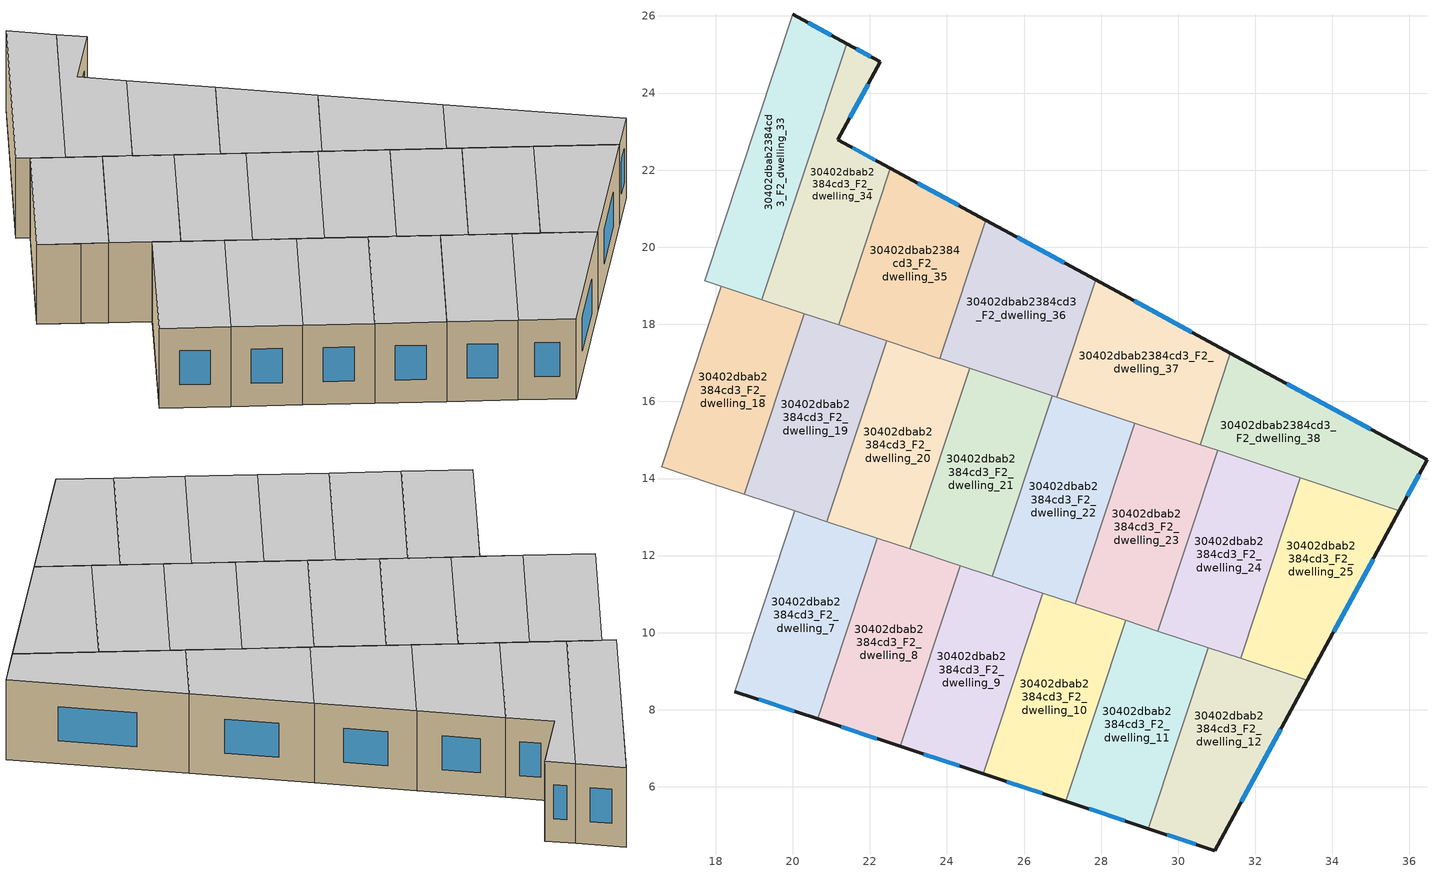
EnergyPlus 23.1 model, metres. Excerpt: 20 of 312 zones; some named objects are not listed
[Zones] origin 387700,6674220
30402dbab2384cd3_F2_dwelling_10
 floor to 30402dbab2384cd3_F1_dwelling_10 (EU_floor_Construction): 28.63,10.32 27.08,5.63 24.94,6.34 26.49,11.03 z6
 wall outside (EU_wall_Construction): 24.94,6.34 27.08,5.63 z6:9
 wall to 30402dbab2384cd3_F2_dwelling_9 (EU_wall_Construction): 26.49,11.03 24.94,6.34 z6:9
 wall to 30402dbab2384cd3_F2_dwelling_11 (EU_wall_Construction): 27.08,5.63 28.63,10.32 z6:9
 wall to 30402dbab2384cd3_F2_dwelling_23 (EU_wall_Construction): 28.63,10.32 27.33,10.75 z6:9
 wall to 30402dbab2384cd3_F2_dwelling_22 (EU_wall_Construction): 27.33,10.75 26.49,11.03 z6:9
 window (EU_Window_Construction): 25.55,6.14 26.47,5.83 z6.86:8.14
 ceiling to 30402dbab2384cd3_F3_dwelling_10 (EU_floor_Construction): 27.08,5.63 28.63,10.32 26.49,11.03 24.94,6.34 z9
30402dbab2384cd3_F2_dwelling_11
 floor to 30402dbab2384cd3_F1_dwelling_11 (EU_floor_Construction): 30.78,9.61 29.23,4.92 27.08,5.63 28.63,10.32 z6
 wall outside (EU_wall_Construction): 27.08,5.63 29.23,4.92 z6:9
 wall to 30402dbab2384cd3_F2_dwelling_12 (EU_wall_Construction): 29.23,4.92 30.78,9.61 z6:9
 wall to 30402dbab2384cd3_F2_dwelling_24 (EU_wall_Construction): 30.78,9.61 29.47,10.04 z6:9
 wall to 30402dbab2384cd3_F2_dwelling_23 (EU_wall_Construction): 29.47,10.04 28.63,10.32 z6:9
 window (EU_Window_Construction): 27.69,5.43 28.61,5.12 z6.86:8.14
 ceiling to 30402dbab2384cd3_F3_dwelling_11 (EU_floor_Construction): 29.23,4.92 30.78,9.61 28.63,10.32 27.08,5.63 z9
30402dbab2384cd3_F2_dwelling_12
 floor to 30402dbab2384cd3_F1_dwelling_12 (EU_floor_Construction): 33.34,8.76 30.95,4.35 29.23,4.92 30.78,9.61 z6
 wall outside (EU_wall_Construction): 29.23,4.92 30.95,4.35 33.34,8.76 z6:9
 wall to 30402dbab2384cd3_F2_dwelling_25 (EU_wall_Construction): 33.34,8.76 31.62,9.33 z6:9
 wall to 30402dbab2384cd3_F2_dwelling_24 (EU_wall_Construction): 31.62,9.33 30.78,9.61 z6:9
 window (EU_Window_Construction): 31.63,5.61 32.66,7.5 / 29.72,4.76 30.46,4.51 z6.86:8.14
 ceiling to 30402dbab2384cd3_F3_dwelling_12 (EU_floor_Construction): 30.95,4.35 33.34,8.76 30.78,9.61 29.23,4.92 z9
30402dbab2384cd3_F2_dwelling_18
 floor to 30402dbab2384cd3_F1_dwelling_18 (EU_floor_Construction): 20.29,18.28 18.74,13.59 16.59,14.3 18.15,18.99 z6
 wall to 30402dbab2384cd3_F2_dwelling_17 (EU_wall_Construction): 18.15,18.99 16.59,14.3 z6:9
 wall to 30402dbab2384cd3_F2_dwelling_19 (EU_wall_Construction): 18.74,13.59 20.29,18.28 z6:9
 wall to 30402dbab2384cd3_F2_dwelling_34 (EU_wall_Construction): 20.29,18.28 19.2,18.64 z6:9
 wall to 30402dbab2384cd3_F2_dwelling_5 (EU_wall_Construction): 16.59,14.3 17.91,13.87 z6:9
 wall to 30402dbab2384cd3_F2_dwelling_33 (EU_wall_Construction): 19.2,18.64 18.15,18.99 z6:9
 wall to 30402dbab2384cd3_F2_dwelling_6 (EU_wall_Construction): 17.91,13.87 18.74,13.59 z6:9
 ceiling to 30402dbab2384cd3_F3_dwelling_18 (EU_floor_Construction): 18.74,13.59 20.29,18.28 18.15,18.99 16.59,14.3 z9
30402dbab2384cd3_F2_dwelling_19
 floor to 30402dbab2384cd3_F1_dwelling_19 (EU_floor_Construction): 22.44,17.57 20.89,12.88 18.74,13.59 20.29,18.28 z6
 wall to 30402dbab2384cd3_F2_dwelling_20 (EU_wall_Construction): 20.89,12.88 22.44,17.57 z6:9
 wall to 30402dbab2384cd3_F2_dwelling_35 (EU_wall_Construction): 22.44,17.57 21.19,17.98 z6:9
 wall to 30402dbab2384cd3_F2_dwelling_6 (EU_wall_Construction): 18.74,13.59 20.05,13.16 z6:9
 wall to 30402dbab2384cd3_F2_dwelling_34 (EU_wall_Construction): 21.19,17.98 20.29,18.28 z6:9
 wall to 30402dbab2384cd3_F2_dwelling_7 (EU_wall_Construction): 20.05,13.16 20.89,12.88 z6:9
 ceiling to 30402dbab2384cd3_F3_dwelling_19 (EU_floor_Construction): 20.89,12.88 22.44,17.57 20.29,18.28 18.74,13.59 z9
30402dbab2384cd3_F2_dwelling_20
 floor to 30402dbab2384cd3_F1_dwelling_20 (EU_floor_Construction): 24.59,16.86 23.03,12.17 20.89,12.88 22.44,17.57 z6
 wall to 30402dbab2384cd3_F2_dwelling_21 (EU_wall_Construction): 23.03,12.17 24.59,16.86 z6:9
 wall to 30402dbab2384cd3_F2_dwelling_36 (EU_wall_Construction): 24.59,16.86 23.82,17.11 z6:9
 wall to 30402dbab2384cd3_F2_dwelling_7 (EU_wall_Construction): 20.89,12.88 22.2,12.45 z6:9
 wall to 30402dbab2384cd3_F2_dwelling_35 (EU_wall_Construction): 23.82,17.11 22.44,17.57 z6:9
 wall to 30402dbab2384cd3_F2_dwelling_8 (EU_wall_Construction): 22.2,12.45 23.03,12.17 z6:9
 ceiling to 30402dbab2384cd3_F3_dwelling_20 (EU_floor_Construction): 23.03,12.17 24.59,16.86 22.44,17.57 20.89,12.88 z9
30402dbab2384cd3_F2_dwelling_21
 floor to 30402dbab2384cd3_F1_dwelling_21 (EU_floor_Construction): 26.73,16.15 25.18,11.46 23.03,12.17 24.59,16.86 z6
 wall to 30402dbab2384cd3_F2_dwelling_22 (EU_wall_Construction): 25.18,11.46 26.73,16.15 z6:9
 wall to 30402dbab2384cd3_F2_dwelling_8 (EU_wall_Construction): 23.03,12.17 24.34,11.74 z6:9
 wall to 30402dbab2384cd3_F2_dwelling_36 (EU_wall_Construction): 26.73,16.15 24.59,16.86 z6:9
 wall to 30402dbab2384cd3_F2_dwelling_9 (EU_wall_Construction): 24.34,11.74 25.18,11.46 z6:9
 ceiling to 30402dbab2384cd3_F3_dwelling_21 (EU_floor_Construction): 25.18,11.46 26.73,16.15 24.59,16.86 23.03,12.17 z9
30402dbab2384cd3_F2_dwelling_22
 floor to 30402dbab2384cd3_F1_dwelling_22 (EU_floor_Construction): 28.88,15.44 27.33,10.75 25.18,11.46 26.73,16.15 z6
 wall to 30402dbab2384cd3_F2_dwelling_23 (EU_wall_Construction): 27.33,10.75 28.88,15.44 z6:9
 wall to 30402dbab2384cd3_F2_dwelling_37 (EU_wall_Construction): 28.88,15.44 26.85,16.11 z6:9
 wall to 30402dbab2384cd3_F2_dwelling_9 (EU_wall_Construction): 25.18,11.46 26.49,11.03 z6:9
 wall to 30402dbab2384cd3_F2_dwelling_36 (EU_wall_Construction): 26.85,16.11 26.73,16.15 z6:9
 ceiling to 30402dbab2384cd3_F3_dwelling_22 (EU_floor_Construction): 27.33,10.75 28.88,15.44 26.73,16.15 25.18,11.46 z9
30402dbab2384cd3_F2_dwelling_23
 floor to 30402dbab2384cd3_F1_dwelling_23 (EU_floor_Construction): 31.03,14.73 29.47,10.04 27.33,10.75 28.88,15.44 z6
 wall to 30402dbab2384cd3_F2_dwelling_24 (EU_wall_Construction): 29.47,10.04 31.03,14.73 z6:9
 wall to 30402dbab2384cd3_F2_dwelling_38 (EU_wall_Construction): 31.03,14.73 30.57,14.88 z6:9
 wall to 30402dbab2384cd3_F2_dwelling_37 (EU_wall_Construction): 30.57,14.88 28.88,15.44 z6:9
 ceiling to 30402dbab2384cd3_F3_dwelling_23 (EU_floor_Construction): 29.47,10.04 31.03,14.73 28.88,15.44 27.33,10.75 z9
30402dbab2384cd3_F2_dwelling_24
 floor to 30402dbab2384cd3_F1_dwelling_24 (EU_floor_Construction): 33.17,14.02 31.62,9.33 29.47,10.04 31.03,14.73 z6
 wall to 30402dbab2384cd3_F2_dwelling_25 (EU_wall_Construction): 31.62,9.33 33.17,14.02 z6:9
 wall to 30402dbab2384cd3_F2_dwelling_38 (EU_wall_Construction): 33.17,14.02 31.03,14.73 z6:9
 ceiling to 30402dbab2384cd3_F3_dwelling_24 (EU_floor_Construction): 31.62,9.33 33.17,14.02 31.03,14.73 29.47,10.04 z9
30402dbab2384cd3_F2_dwelling_25
 floor to 30402dbab2384cd3_F1_dwelling_25 (EU_floor_Construction): 35.74,13.17 33.34,8.76 31.62,9.33 33.17,14.02 z6
 wall outside (EU_wall_Construction): 33.34,8.76 35.74,13.17 z6:9
 wall to 30402dbab2384cd3_F2_dwelling_38 (EU_wall_Construction): 35.74,13.17 33.17,14.02 z6:9
 window (EU_Window_Construction): 34.03,10.02 35.06,11.91 z6.86:8.14
 ceiling to 30402dbab2384cd3_F3_dwelling_25 (EU_floor_Construction): 33.34,8.76 35.74,13.17 33.17,14.02 31.62,9.33 z9
30402dbab2384cd3_F2_dwelling_33
 floor to 30402dbab2384cd3_F1_dwelling_33 (EU_floor_Construction): 21.4,25.28 19.2,18.64 17.72,19.13 20,26.04 z6
 wall outside (EU_wall_Construction): 21.4,25.28 20,26.04 z6:9
 wall to 30402dbab2384cd3_F2_dwelling_32 (EU_wall_Construction): 20,26.04 17.72,19.13 z6:9
 wall to 30402dbab2384cd3_F2_dwelling_34 (EU_wall_Construction): 19.2,18.64 21.4,25.28 z6:9
 wall to 30402dbab2384cd3_F2_dwelling_17 (EU_wall_Construction): 17.72,19.13 18.15,18.99 z6:9
 window (EU_Window_Construction): 21,25.5 20.4,25.82 z6.86:8.14
 ceiling to 30402dbab2384cd3_F3_dwelling_33 (EU_floor_Construction): 19.2,18.64 21.4,25.28 20,26.04 17.72,19.13 z9
30402dbab2384cd3_F2_dwelling_34
 floor to 30402dbab2384cd3_F1_dwelling_34 (EU_floor_Construction): 22.27,24.81 21.17,22.79 22.53,22.05 21.19,17.98 19.2,18.64 21.4,25.28 z6
 wall outside (EU_wall_Construction): 22.53,22.05 21.17,22.79 22.27,24.81 21.4,25.28 z6:9
 wall to 30402dbab2384cd3_F2_dwelling_35 (EU_wall_Construction): 21.19,17.98 22.53,22.05 z6:9
 window (EU_Window_Construction): 22.02,24.94 21.65,25.15 / 21.48,23.37 21.95,24.23 / 22.14,22.26 21.56,22.58 z6.86:8.14
 ceiling to 30402dbab2384cd3_F3_dwelling_34 (EU_floor_Construction): 21.19,17.98 22.53,22.05 21.17,22.79 22.27,24.81 21.4,25.28 19.2,18.64 z9
30402dbab2384cd3_F2_dwelling_35
 floor to 30402dbab2384cd3_F1_dwelling_35 (EU_floor_Construction): 25.01,20.7 23.82,17.11 21.19,17.98 22.53,22.05 z6
 wall outside (EU_wall_Construction): 25.01,20.7 22.53,22.05 z6:9
 wall to 30402dbab2384cd3_F2_dwelling_36 (EU_wall_Construction): 23.82,17.11 25.01,20.7 z6:9
 window (EU_Window_Construction): 24.3,21.09 23.24,21.66 z6.86:8.14
 ceiling to 30402dbab2384cd3_F3_dwelling_35 (EU_floor_Construction): 23.82,17.11 25.01,20.7 22.53,22.05 21.19,17.98 z9
30402dbab2384cd3_F2_dwelling_36
 floor to 30402dbab2384cd3_F1_dwelling_36 (EU_floor_Construction): 27.86,19.15 26.85,16.11 23.82,17.11 25.01,20.7 z6
 wall outside (EU_wall_Construction): 27.86,19.15 25.01,20.7 z6:9
 wall to 30402dbab2384cd3_F2_dwelling_37 (EU_wall_Construction): 26.85,16.11 27.86,19.15 z6:9
 window (EU_Window_Construction): 27.05,19.59 25.82,20.26 z6.86:8.14
 ceiling to 30402dbab2384cd3_F3_dwelling_36 (EU_floor_Construction): 26.85,16.11 27.86,19.15 25.01,20.7 23.82,17.11 z9
30402dbab2384cd3_F2_dwelling_37
 floor to 30402dbab2384cd3_F1_dwelling_37 (EU_floor_Construction): 31.35,17.25 30.57,14.88 26.85,16.11 27.86,19.15 z6
 wall outside (EU_wall_Construction): 31.35,17.25 27.86,19.15 z6:9
 wall to 30402dbab2384cd3_F2_dwelling_38 (EU_wall_Construction): 30.57,14.88 31.35,17.25 z6:9
 window (EU_Window_Construction): 30.36,17.8 28.86,18.61 z6.86:8.14
 ceiling to 30402dbab2384cd3_F3_dwelling_37 (EU_floor_Construction): 30.57,14.88 31.35,17.25 27.86,19.15 26.85,16.11 z9
30402dbab2384cd3_F2_dwelling_38
 floor to 30402dbab2384cd3_F1_dwelling_38 (EU_floor_Construction): 36.46,14.48 35.74,13.17 30.57,14.88 31.35,17.25 z6
 wall outside (EU_wall_Construction): 35.74,13.17 36.46,14.48 31.35,17.25 z6:9
 window (EU_Window_Construction): 35,15.28 32.81,16.46 / 35.94,13.54 36.25,14.11 z6.86:8.14
 ceiling to 30402dbab2384cd3_F3_dwelling_38 (EU_floor_Construction): 35.74,13.17 36.46,14.48 31.35,17.25 30.57,14.88 z9
30402dbab2384cd3_F2_dwelling_7
 floor to 30402dbab2384cd3_F1_dwelling_7 (EU_floor_Construction): 22.2,12.45 20.65,7.76 18.5,8.47 20.05,13.16 z6
 wall outside (EU_wall_Construction): 18.5,8.47 20.65,7.76 z6:9
 wall to 30402dbab2384cd3_F2_dwelling_6 (EU_wall_Construction): 20.05,13.16 18.5,8.47 z6:9
 wall to 30402dbab2384cd3_F2_dwelling_8 (EU_wall_Construction): 20.65,7.76 22.2,12.45 z6:9
 window (EU_Window_Construction): 19.11,8.27 20.03,7.96 z6.86:8.14
 ceiling to 30402dbab2384cd3_F3_dwelling_7 (EU_floor_Construction): 20.65,7.76 22.2,12.45 20.05,13.16 18.5,8.47 z9
30402dbab2384cd3_F2_dwelling_8
 floor to 30402dbab2384cd3_F1_dwelling_8 (EU_floor_Construction): 24.34,11.74 22.79,7.05 20.65,7.76 22.2,12.45 z6
 wall outside (EU_wall_Construction): 20.65,7.76 22.79,7.05 z6:9
 wall to 30402dbab2384cd3_F2_dwelling_9 (EU_wall_Construction): 22.79,7.05 24.34,11.74 z6:9
 window (EU_Window_Construction): 21.26,7.56 22.18,7.25 z6.86:8.14
 ceiling to 30402dbab2384cd3_F3_dwelling_8 (EU_floor_Construction): 22.79,7.05 24.34,11.74 22.2,12.45 20.65,7.76 z9
30402dbab2384cd3_F2_dwelling_9
 floor to 30402dbab2384cd3_F1_dwelling_9 (EU_floor_Construction): 26.49,11.03 24.94,6.34 22.79,7.05 24.34,11.74 z6
 wall outside (EU_wall_Construction): 22.79,7.05 24.94,6.34 z6:9
 window (EU_Window_Construction): 23.4,6.85 24.32,6.54 z6.86:8.14
 ceiling to 30402dbab2384cd3_F3_dwelling_9 (EU_floor_Construction): 24.94,6.34 26.49,11.03 24.34,11.74 22.79,7.05 z9
[Building]
EU S2 Campaign: North Axis=0; Terrain=City; Solar Distribution=FullExterior
[Site:Location]
Helsinki-Vantaa.AP: Latitude=60.317; Longitude=24.963; Time Zone=2; Elevation=54.6
[SizingPeriod:WeatherFileDays]
AnnualSizingPeriod: Begin Month=1; Begin Day of Month=1; End Month=12; End Day of Month=31; Day of Week for Start Day=Monday; Use Weather File Daylight Saving Period=No; Use Weather File Rain and Snow Indicators=No
[MATERIAL]
EU_InternalMass_Material: Roughness=MediumRough; Thickness=0.1; Conductivity=1; Density=1800; Specific Heat=900; Thermal Absorptance=0.9; Solar Absorptance=0.7; Visible Absorptance=0.7
[MATERIAL:NOMASS] Roughness=MediumRough; Thermal Absorptance=0.9; Solar Absorptance=0.7; Visible Absorptance=0.7
Name | Thermal Resistance
EU_wall_NoMass | 5.91765
EU_floor_NoMass | 6.2875
[WINDOWMATERIAL:SIMPLEGLAZINGSYSTEM]
EU_Window_SimpleGlazing: UFactor=0.994035; Solar Heat Gain Coefficient=0.7; Visible Transmittance=0.7
[CONSTRUCTION]
EU_wall_Construction: EU_wall_NoMass
EU_floor_Construction: EU_floor_NoMass
EU_Window_Construction: EU_Window_SimpleGlazing
EU_InternalMass_Construction: EU_InternalMass_Material
[ZONE] Type=1; Multiplier=1; Ceiling Height=autocalculate; Floor Area=autocalculate; Part of Total Floor Area=Yes
Name | Volume
30402dbab2384cd3_F2_dwelling_10; 30402dbab2384cd3_F2_dwelling_21 | 33.4922
30402dbab2384cd3_F2_dwelling_11 | 33.4937
30402dbab2384cd3_F2_dwelling_12 | 33.479
30402dbab2384cd3_F2_dwelling_18; 30402dbab2384cd3_F2_dwelling_22 | 33.498
30402dbab2384cd3_F2_dwelling_19 | 33.4863
30402dbab2384cd3_F2_dwelling_20; 30402dbab2384cd3_F2_dwelling_8 | 33.4856
30402dbab2384cd3_F2_dwelling_23; 30402dbab2384cd3_F2_dwelling_35 | 33.4849
30402dbab2384cd3_F2_dwelling_24 | 33.4907
30402dbab2384cd3_F2_dwelling_25 | 33.49
30402dbab2384cd3_F2_dwelling_33; 30402dbab2384cd3_F2_dwelling_37; 30402dbab2384cd3_F2_dwelling_7 | 33.4893
30402dbab2384cd3_F2_dwelling_34 | 33.4812
30402dbab2384cd3_F2_dwelling_36 | 33.4878
30402dbab2384cd3_F2_dwelling_38 | 33.4841
30402dbab2384cd3_F2_dwelling_9 | 33.4797
[INTERNALMASS] Construction=EU_InternalMass_Construction
Name | Zone or ZoneList | Surface Area
30402dbab2384cd3_F2_dwelling_7_EU_InternalMass | 30402dbab2384cd3_F2_dwelling_7 | 11.1632
30402dbab2384cd3_F2_dwelling_8_EU_InternalMass | 30402dbab2384cd3_F2_dwelling_8 | 11.1615
30402dbab2384cd3_F2_dwelling_9_EU_InternalMass | 30402dbab2384cd3_F2_dwelling_9 | 11.1598
30402dbab2384cd3_F2_dwelling_10_EU_InternalMass | 30402dbab2384cd3_F2_dwelling_10 | 11.1644
30402dbab2384cd3_F2_dwelling_11_EU_InternalMass | 30402dbab2384cd3_F2_dwelling_11 | 11.1645
30402dbab2384cd3_F2_dwelling_12_EU_InternalMass | 30402dbab2384cd3_F2_dwelling_12 | 11.1597
30402dbab2384cd3_F2_dwelling_18_EU_InternalMass | 30402dbab2384cd3_F2_dwelling_18 | 11.1657
30402dbab2384cd3_F2_dwelling_19_EU_InternalMass | 30402dbab2384cd3_F2_dwelling_19 | 11.1622
30402dbab2384cd3_F2_dwelling_20_EU_InternalMass | 30402dbab2384cd3_F2_dwelling_20 | 11.1621
30402dbab2384cd3_F2_dwelling_21_EU_InternalMass | 30402dbab2384cd3_F2_dwelling_21 | 11.1641
30402dbab2384cd3_F2_dwelling_22_EU_InternalMass | 30402dbab2384cd3_F2_dwelling_22 | 11.166
30402dbab2384cd3_F2_dwelling_23_EU_InternalMass | 30402dbab2384cd3_F2_dwelling_23 | 11.1617
30402dbab2384cd3_F2_dwelling_24_EU_InternalMass | 30402dbab2384cd3_F2_dwelling_24 | 11.1641
30402dbab2384cd3_F2_dwelling_25_EU_InternalMass | 30402dbab2384cd3_F2_dwelling_25 | 11.1634
30402dbab2384cd3_F2_dwelling_33_EU_InternalMass | 30402dbab2384cd3_F2_dwelling_33 | 11.1628
30402dbab2384cd3_F2_dwelling_34_EU_InternalMass | 30402dbab2384cd3_F2_dwelling_34 | 11.1604
30402dbab2384cd3_F2_dwelling_35_EU_InternalMass | 30402dbab2384cd3_F2_dwelling_35 | 11.1616
30402dbab2384cd3_F2_dwelling_36_EU_InternalMass | 30402dbab2384cd3_F2_dwelling_36 | 11.1622
30402dbab2384cd3_F2_dwelling_37_EU_InternalMass | 30402dbab2384cd3_F2_dwelling_37 | 11.1631
30402dbab2384cd3_F2_dwelling_38_EU_InternalMass | 30402dbab2384cd3_F2_dwelling_38 | 11.1617
[OTHEREQUIPMENT] Fuel Type=Electricity; Design Level Calculation Method=Watts/Area; Power per Zone Floor Area=1; Fraction Latent=0; Fraction Radiant=0; Fraction Lost=0; Carbon Dioxide Generation Rate=0; EndUse Subcategory=EU_Step8_InternalGains
Name | Zone or ZoneList or Space or SpaceList | Schedule
EU_Step8_InternalGain_30402dbab2384cd3_F2_dwelling_7_f000 | 30402dbab2384cd3_F2_dwelling_7 | EU_Step8_GainSchedule_30402dbab2384cd3_F2_dwelling_7_f000
EU_Step8_InternalGain_30402dbab2384cd3_F2_dwelling_8_f000 | 30402dbab2384cd3_F2_dwelling_8 | EU_Step8_GainSchedule_30402dbab2384cd3_F2_dwelling_8_f000
EU_Step8_InternalGain_30402dbab2384cd3_F2_dwelling_9_f000 | 30402dbab2384cd3_F2_dwelling_9 | EU_Step8_GainSchedule_30402dbab2384cd3_F2_dwelling_9_f000
EU_Step8_InternalGain_30402dbab2384cd3_F2_dwelling_10_f000 | 30402dbab2384cd3_F2_dwelling_10 | EU_Step8_GainSchedule_30402dbab2384cd3_F2_dwelling_10_f000
EU_Step8_InternalGain_30402dbab2384cd3_F2_dwelling_11_f000 | 30402dbab2384cd3_F2_dwelling_11 | EU_Step8_GainSchedule_30402dbab2384cd3_F2_dwelling_11_f000
EU_Step8_InternalGain_30402dbab2384cd3_F2_dwelling_12_f000 | 30402dbab2384cd3_F2_dwelling_12 | EU_Step8_GainSchedule_30402dbab2384cd3_F2_dwelling_12_f000
EU_Step8_InternalGain_30402dbab2384cd3_F2_dwelling_18_f000 | 30402dbab2384cd3_F2_dwelling_18 | EU_Step8_GainSchedule_30402dbab2384cd3_F2_dwelling_18_f000
EU_Step8_InternalGain_30402dbab2384cd3_F2_dwelling_19_f000 | 30402dbab2384cd3_F2_dwelling_19 | EU_Step8_GainSchedule_30402dbab2384cd3_F2_dwelling_19_f000
EU_Step8_InternalGain_30402dbab2384cd3_F2_dwelling_20_f000 | 30402dbab2384cd3_F2_dwelling_20 | EU_Step8_GainSchedule_30402dbab2384cd3_F2_dwelling_20_f000
EU_Step8_InternalGain_30402dbab2384cd3_F2_dwelling_21_f000 | 30402dbab2384cd3_F2_dwelling_21 | EU_Step8_GainSchedule_30402dbab2384cd3_F2_dwelling_21_f000
EU_Step8_InternalGain_30402dbab2384cd3_F2_dwelling_22_f000 | 30402dbab2384cd3_F2_dwelling_22 | EU_Step8_GainSchedule_30402dbab2384cd3_F2_dwelling_22_f000
EU_Step8_InternalGain_30402dbab2384cd3_F2_dwelling_23_f000 | 30402dbab2384cd3_F2_dwelling_23 | EU_Step8_GainSchedule_30402dbab2384cd3_F2_dwelling_23_f000
EU_Step8_InternalGain_30402dbab2384cd3_F2_dwelling_24_f000 | 30402dbab2384cd3_F2_dwelling_24 | EU_Step8_GainSchedule_30402dbab2384cd3_F2_dwelling_24_f000
EU_Step8_InternalGain_30402dbab2384cd3_F2_dwelling_25_f000 | 30402dbab2384cd3_F2_dwelling_25 | EU_Step8_GainSchedule_30402dbab2384cd3_F2_dwelling_25_f000
EU_Step8_InternalGain_30402dbab2384cd3_F2_dwelling_33_f000 | 30402dbab2384cd3_F2_dwelling_33 | EU_Step8_GainSchedule_30402dbab2384cd3_F2_dwelling_33_f000
EU_Step8_InternalGain_30402dbab2384cd3_F2_dwelling_34_f000 | 30402dbab2384cd3_F2_dwelling_34 | EU_Step8_GainSchedule_30402dbab2384cd3_F2_dwelling_34_f000
EU_Step8_InternalGain_30402dbab2384cd3_F2_dwelling_35_f000 | 30402dbab2384cd3_F2_dwelling_35 | EU_Step8_GainSchedule_30402dbab2384cd3_F2_dwelling_35_f000
EU_Step8_InternalGain_30402dbab2384cd3_F2_dwelling_36_f000 | 30402dbab2384cd3_F2_dwelling_36 | EU_Step8_GainSchedule_30402dbab2384cd3_F2_dwelling_36_f000
EU_Step8_InternalGain_30402dbab2384cd3_F2_dwelling_37_f000 | 30402dbab2384cd3_F2_dwelling_37 | EU_Step8_GainSchedule_30402dbab2384cd3_F2_dwelling_37_f000
EU_Step8_InternalGain_30402dbab2384cd3_F2_dwelling_38_f000 | 30402dbab2384cd3_F2_dwelling_38 | EU_Step8_GainSchedule_30402dbab2384cd3_F2_dwelling_38_f000
[ZONEVENTILATION:DESIGNFLOWRATE] Schedule=EU_AlwaysOn; Design Flow Rate Calculation Method=AirChanges/Hour; Air Changes per Hour=0.596421; Ventilation Type=Natural; Fan Pressure Rise=0; Fan Total Efficiency=1; Constant Term Coefficient=1; Temperature Term Coefficient=0; Velocity Term Coefficient=0; Velocity Squared Term Coefficient=0; Minimum Indoor Temperature=-100; Maximum Indoor Temperature=100; Delta Temperature=-100; Minimum Outdoor Temperature=-100; Maximum Outdoor Temperature=100; Maximum Wind Speed=40
Name | Zone or ZoneList or Space or SpaceList
EU_ConstantAir_30402dbab2384cd3_F2_dwelling_7 | 30402dbab2384cd3_F2_dwelling_7
EU_ConstantAir_30402dbab2384cd3_F2_dwelling_8 | 30402dbab2384cd3_F2_dwelling_8
EU_ConstantAir_30402dbab2384cd3_F2_dwelling_9 | 30402dbab2384cd3_F2_dwelling_9
EU_ConstantAir_30402dbab2384cd3_F2_dwelling_10 | 30402dbab2384cd3_F2_dwelling_10
EU_ConstantAir_30402dbab2384cd3_F2_dwelling_11 | 30402dbab2384cd3_F2_dwelling_11
EU_ConstantAir_30402dbab2384cd3_F2_dwelling_12 | 30402dbab2384cd3_F2_dwelling_12
EU_ConstantAir_30402dbab2384cd3_F2_dwelling_18 | 30402dbab2384cd3_F2_dwelling_18
EU_ConstantAir_30402dbab2384cd3_F2_dwelling_19 | 30402dbab2384cd3_F2_dwelling_19
EU_ConstantAir_30402dbab2384cd3_F2_dwelling_20 | 30402dbab2384cd3_F2_dwelling_20
EU_ConstantAir_30402dbab2384cd3_F2_dwelling_21 | 30402dbab2384cd3_F2_dwelling_21
EU_ConstantAir_30402dbab2384cd3_F2_dwelling_22 | 30402dbab2384cd3_F2_dwelling_22
EU_ConstantAir_30402dbab2384cd3_F2_dwelling_23 | 30402dbab2384cd3_F2_dwelling_23
EU_ConstantAir_30402dbab2384cd3_F2_dwelling_24 | 30402dbab2384cd3_F2_dwelling_24
EU_ConstantAir_30402dbab2384cd3_F2_dwelling_25 | 30402dbab2384cd3_F2_dwelling_25
EU_ConstantAir_30402dbab2384cd3_F2_dwelling_33 | 30402dbab2384cd3_F2_dwelling_33
EU_ConstantAir_30402dbab2384cd3_F2_dwelling_34 | 30402dbab2384cd3_F2_dwelling_34
EU_ConstantAir_30402dbab2384cd3_F2_dwelling_35 | 30402dbab2384cd3_F2_dwelling_35
EU_ConstantAir_30402dbab2384cd3_F2_dwelling_36 | 30402dbab2384cd3_F2_dwelling_36
EU_ConstantAir_30402dbab2384cd3_F2_dwelling_37 | 30402dbab2384cd3_F2_dwelling_37
EU_ConstantAir_30402dbab2384cd3_F2_dwelling_38 | 30402dbab2384cd3_F2_dwelling_38
[HVACTEMPLATE:ZONE:IDEALLOADSAIRSYSTEM] System Availability Schedule=EU_AlwaysOn; Maximum Heating Supply Air Temperature=50; Minimum Cooling Supply Air Temperature=13; Maximum Heating Supply Air Humidity Ratio=0.0156; Minimum Cooling Supply Air Humidity Ratio=0.0077; Heating Limit=NoLimit; Cooling Limit=NoLimit; Heating Availability Schedule=EU_AlwaysOn; Cooling Availability Schedule=EU_CoolingOff; Dehumidification Control Type=ConstantSensibleHeatRatio; Cooling Sensible Heat Ratio=0.7; Dehumidification Setpoint=60; Humidification Control Type=None; Humidification Setpoint=30; Outdoor Air Method=None; Outdoor Air Flow Rate per Person=0.00944; Outdoor Air Flow Rate per Zone Floor Area=0; Outdoor Air Flow Rate per Zone=0; Demand Controlled Ventilation Type=None; Outdoor Air Economizer Type=NoEconomizer; Heat Recovery Type=None; Sensible Heat Recovery Effectiveness=0.7; Latent Heat Recovery Effectiveness=0.65
Name | Template Thermostat
30402dbab2384cd3_F2_dwelling_7 | EU_HeatOnly_30402dbab2384cd3_F2_dwelling_7
30402dbab2384cd3_F2_dwelling_8 | EU_HeatOnly_30402dbab2384cd3_F2_dwelling_8
30402dbab2384cd3_F2_dwelling_9 | EU_HeatOnly_30402dbab2384cd3_F2_dwelling_9
30402dbab2384cd3_F2_dwelling_10 | EU_HeatOnly_30402dbab2384cd3_F2_dwelling_10
30402dbab2384cd3_F2_dwelling_11 | EU_HeatOnly_30402dbab2384cd3_F2_dwelling_11
30402dbab2384cd3_F2_dwelling_12 | EU_HeatOnly_30402dbab2384cd3_F2_dwelling_12
30402dbab2384cd3_F2_dwelling_18 | EU_HeatOnly_30402dbab2384cd3_F2_dwelling_18
30402dbab2384cd3_F2_dwelling_19 | EU_HeatOnly_30402dbab2384cd3_F2_dwelling_19
30402dbab2384cd3_F2_dwelling_20 | EU_HeatOnly_30402dbab2384cd3_F2_dwelling_20
30402dbab2384cd3_F2_dwelling_21 | EU_HeatOnly_30402dbab2384cd3_F2_dwelling_21
30402dbab2384cd3_F2_dwelling_22 | EU_HeatOnly_30402dbab2384cd3_F2_dwelling_22
30402dbab2384cd3_F2_dwelling_23 | EU_HeatOnly_30402dbab2384cd3_F2_dwelling_23
30402dbab2384cd3_F2_dwelling_24 | EU_HeatOnly_30402dbab2384cd3_F2_dwelling_24
30402dbab2384cd3_F2_dwelling_25 | EU_HeatOnly_30402dbab2384cd3_F2_dwelling_25
30402dbab2384cd3_F2_dwelling_33 | EU_HeatOnly_30402dbab2384cd3_F2_dwelling_33
30402dbab2384cd3_F2_dwelling_34 | EU_HeatOnly_30402dbab2384cd3_F2_dwelling_34
30402dbab2384cd3_F2_dwelling_35 | EU_HeatOnly_30402dbab2384cd3_F2_dwelling_35
30402dbab2384cd3_F2_dwelling_36 | EU_HeatOnly_30402dbab2384cd3_F2_dwelling_36
30402dbab2384cd3_F2_dwelling_37 | EU_HeatOnly_30402dbab2384cd3_F2_dwelling_37
30402dbab2384cd3_F2_dwelling_38 | EU_HeatOnly_30402dbab2384cd3_F2_dwelling_38
[SIZING:ZONE] Zone Cooling Design Supply Air Temperature Input Method=SupplyAirTemperature; Zone Cooling Design Supply Air Temperature=13; Zone Heating Design Supply Air Temperature Input Method=SupplyAirTemperature; Zone Heating Design Supply Air Temperature=50; Zone Cooling Design Supply Air Humidity Ratio=0.008; Zone Heating Design Supply Air Humidity Ratio=0.008; Cooling Design Air Flow Method=DesignDay; Cooling Design Air Flow Rate=0; Cooling Minimum Air Flow per Zone Floor Area=0.000762; Cooling Minimum Air Flow=0; Cooling Minimum Air Flow Fraction=0.2; Heating Design Air Flow Method=DesignDay; Heating Design Air Flow Rate=0; Heating Maximum Air Flow per Zone Floor Area=0.002032; Heating Maximum Air Flow=0.141576; Heating Maximum Air Flow Fraction=0.3; Account for Dedicated Outdoor Air System=No; Dedicated Outdoor Air System Control Strategy=NeutralSupplyAir; Dedicated Outdoor Air Low Setpoint Temperature for Design=autosize; Dedicated Outdoor Air High Setpoint Temperature for Design=autosize; Zone Load Sizing Method=Sensible Load Only No Latent Load; Zone Latent Cooling Design Supply Air Humidity Ratio Input Method=HumidityRatioDifference; Zone Cooling Design Supply Air Humidity Ratio Difference=0.005; Zone Latent Heating Design Supply Air Humidity Ratio Input Method=HumidityRatioDifference; Zone Humidification Design Supply Air Humidity Ratio Difference=0.005
30402dbab2384cd3_F2_dwelling_7; 30402dbab2384cd3_F2_dwelling_8; 30402dbab2384cd3_F2_dwelling_9; 30402dbab2384cd3_F2_dwelling_10; 30402dbab2384cd3_F2_dwelling_11; 30402dbab2384cd3_F2_dwelling_12; 30402dbab2384cd3_F2_dwelling_18; 30402dbab2384cd3_F2_dwelling_19; 30402dbab2384cd3_F2_dwelling_20; 30402dbab2384cd3_F2_dwelling_21; 30402dbab2384cd3_F2_dwelling_22; 30402dbab2384cd3_F2_dwelling_23; 30402dbab2384cd3_F2_dwelling_24; 30402dbab2384cd3_F2_dwelling_25; 30402dbab2384cd3_F2_dwelling_33; 30402dbab2384cd3_F2_dwelling_34; 30402dbab2384cd3_F2_dwelling_35; 30402dbab2384cd3_F2_dwelling_36; 30402dbab2384cd3_F2_dwelling_37; 30402dbab2384cd3_F2_dwelling_38
[SCHEDULE:CONSTANT]
Name | Hourly Value
EU_AlwaysOn | 1
EU_CoolingOff | 0
[SCHEDULE:FILE] Column Number=1; Rows to Skip at Top=0; Number of Hours of Data=8760; Column Separator=Comma; Interpolate to Timestep=No; Minutes per Item=60; Adjust Schedule for Daylight Savings=Yes
Name | File
EU_Step8_GainSchedule_30402dbab2384cd3_F2_dwelling_7_f000 | ../../schedules/30402dbab2384cd3/30402dbab2384cd3_F2_dwelling_7_f000_gain.csv
EU_Step8_GainSchedule_30402dbab2384cd3_F2_dwelling_8_f000 | ../../schedules/30402dbab2384cd3/30402dbab2384cd3_F2_dwelling_8_f000_gain.csv
EU_Step8_GainSchedule_30402dbab2384cd3_F2_dwelling_9_f000 | ../../schedules/30402dbab2384cd3/30402dbab2384cd3_F2_dwelling_9_f000_gain.csv
EU_Step8_GainSchedule_30402dbab2384cd3_F2_dwelling_10_f000 | ../../schedules/30402dbab2384cd3/30402dbab2384cd3_F2_dwelling_10_f000_gain.csv
EU_Step8_GainSchedule_30402dbab2384cd3_F2_dwelling_11_f000 | ../../schedules/30402dbab2384cd3/30402dbab2384cd3_F2_dwelling_11_f000_gain.csv
EU_Step8_GainSchedule_30402dbab2384cd3_F2_dwelling_12_f000 | ../../schedules/30402dbab2384cd3/30402dbab2384cd3_F2_dwelling_12_f000_gain.csv
EU_Step8_GainSchedule_30402dbab2384cd3_F2_dwelling_18_f000 | ../../schedules/30402dbab2384cd3/30402dbab2384cd3_F2_dwelling_18_f000_gain.csv
EU_Step8_GainSchedule_30402dbab2384cd3_F2_dwelling_19_f000 | ../../schedules/30402dbab2384cd3/30402dbab2384cd3_F2_dwelling_19_f000_gain.csv
EU_Step8_GainSchedule_30402dbab2384cd3_F2_dwelling_20_f000 | ../../schedules/30402dbab2384cd3/30402dbab2384cd3_F2_dwelling_20_f000_gain.csv
EU_Step8_GainSchedule_30402dbab2384cd3_F2_dwelling_21_f000 | ../../schedules/30402dbab2384cd3/30402dbab2384cd3_F2_dwelling_21_f000_gain.csv
EU_Step8_GainSchedule_30402dbab2384cd3_F2_dwelling_22_f000 | ../../schedules/30402dbab2384cd3/30402dbab2384cd3_F2_dwelling_22_f000_gain.csv
EU_Step8_GainSchedule_30402dbab2384cd3_F2_dwelling_23_f000 | ../../schedules/30402dbab2384cd3/30402dbab2384cd3_F2_dwelling_23_f000_gain.csv
EU_Step8_GainSchedule_30402dbab2384cd3_F2_dwelling_24_f000 | ../../schedules/30402dbab2384cd3/30402dbab2384cd3_F2_dwelling_24_f000_gain.csv
EU_Step8_GainSchedule_30402dbab2384cd3_F2_dwelling_25_f000 | ../../schedules/30402dbab2384cd3/30402dbab2384cd3_F2_dwelling_25_f000_gain.csv
EU_Step8_GainSchedule_30402dbab2384cd3_F2_dwelling_33_f000 | ../../schedules/30402dbab2384cd3/30402dbab2384cd3_F2_dwelling_33_f000_gain.csv
EU_Step8_GainSchedule_30402dbab2384cd3_F2_dwelling_34_f000 | ../../schedules/30402dbab2384cd3/30402dbab2384cd3_F2_dwelling_34_f000_gain.csv
EU_Step8_GainSchedule_30402dbab2384cd3_F2_dwelling_35_f000 | ../../schedules/30402dbab2384cd3/30402dbab2384cd3_F2_dwelling_35_f000_gain.csv
EU_Step8_GainSchedule_30402dbab2384cd3_F2_dwelling_36_f000 | ../../schedules/30402dbab2384cd3/30402dbab2384cd3_F2_dwelling_36_f000_gain.csv
EU_Step8_GainSchedule_30402dbab2384cd3_F2_dwelling_37_f000 | ../../schedules/30402dbab2384cd3/30402dbab2384cd3_F2_dwelling_37_f000_gain.csv
EU_Step8_GainSchedule_30402dbab2384cd3_F2_dwelling_38_f000 | ../../schedules/30402dbab2384cd3/30402dbab2384cd3_F2_dwelling_38_f000_gain.csv
